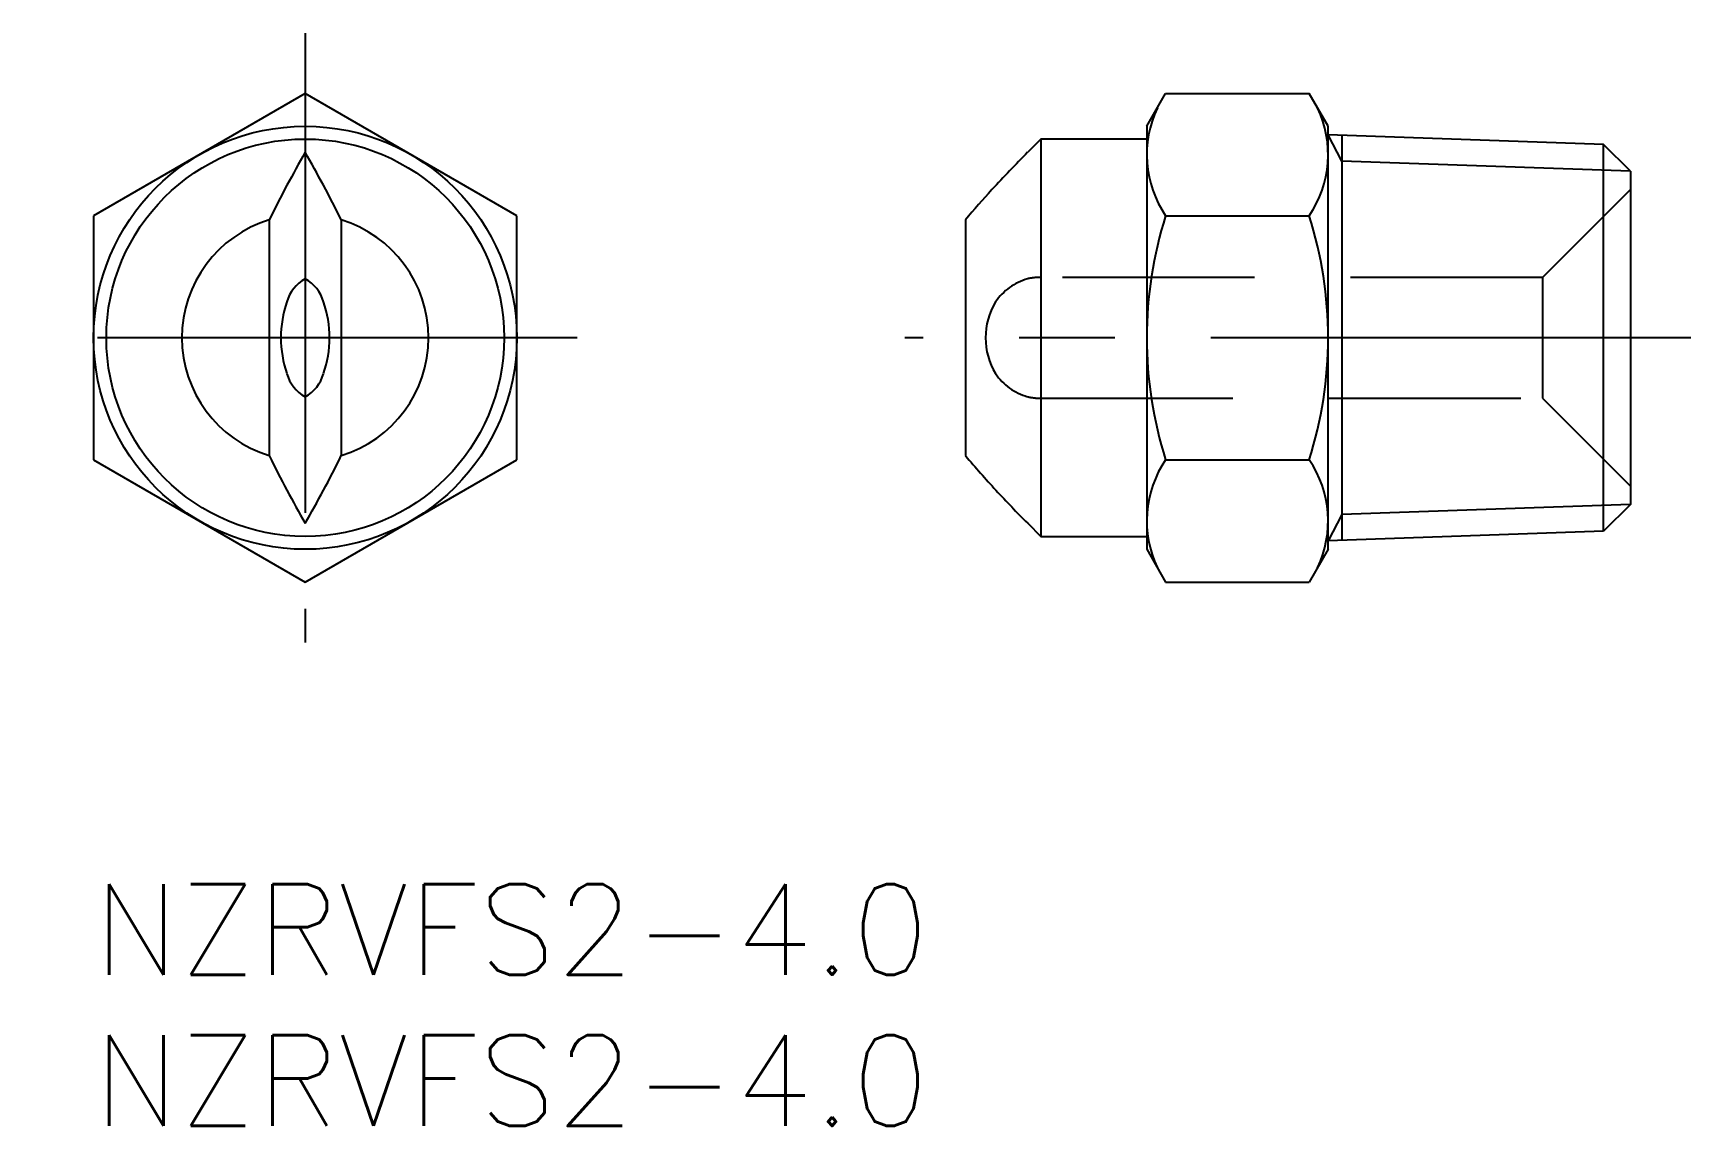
# Model space of a CAD drawing. Extents: x -2 to 52.8, y -8 to 28.2.
import ezdxf

# ---------------------------------------------------------------- set-up
doc = ezdxf.new("R2010")
doc.units = 0
doc.header["$LTSCALE"] = 0.5
doc.linetypes.add('CENTER', pattern=[50.8, 31.75, -6.35, 6.35, -6.35])
doc.linetypes.add('DASHED', pattern=[19.05, 12.7, -6.35])
for name, color, linetype in [('MSM_CENTER', 1, 'CENTER'), ('MSM_CONTINUOUS', 7, 'CONTINUOUS'), ('MSM_DASHED', 4, 'DASHED'), ('MSM_NARROW', 5, 'CONTINUOUS'), ('MSM_PART_NUMBER', 7, 'CONTINUOUS')]:
    doc.layers.add(name, color=color, linetype=linetype)
doc.styles.get("Standard").update_dxf_attribs({"font": 'txt.shx', "height": 3, "bigfont": 'bigfont.shx'})

msp = doc.modelspace()

# ---------------------------------------------------------------- linework, layer by layer
at = {"layer": 'MSM_CENTER'}
for p, q in [((7, 28.166), (7, 8)), ((16, 18.083), (-2, 18.083)), ((52.839, 18.083), (26.839, 18.083))]:
    msp.add_line(p, q, dxfattribs=at)
at = {"layer": 'MSM_CONTINUOUS'}
for p, q in [((7, 26.166), (0, 22.124)), ((14, 22.124), (7, 26.166)), ((34.839, 25.083), (35.464, 26.166)), ((35.464, 26.166), (40.214, 26.166)), ((40.839, 25.083), (40.214, 26.166)), ((34.839, 25.083), (34.839, 11.083)), ((40.839, 11.083), (40.839, 25.083)), ((49.952, 24.483), (40.839, 24.801)), ((41.292, 24.785), (41.292, 11.381)), ((31.339, 24.661), (30.9, 24.222)), ((34.839, 24.661), (31.339, 24.661)), ((31.339, 24.661), (31.339, 11.504)), ((49.952, 11.683), (49.952, 24.483)), ((50.839, 23.596), (49.952, 24.483)), ((50.839, 23.596), (50.839, 12.57)), ((0, 22.124), (0, 14.041)), ((5.81, 21.984), (5.81, 14.182)), ((8.19, 21.984), (8.19, 14.182)), ((14, 14.041), (14, 22.124)), ((28.839, 21.984), (28.839, 14.182)), ((35.464, 22.124), (40.214, 22.124)), ((0, 14.041), (7, 10)), ((7, 10), (14, 14.041)), ((35.464, 14.041), (40.214, 14.041)), ((50.839, 12.57), (49.952, 11.683)), ((30.9, 11.943), (31.339, 11.504)), ((49.952, 11.683), (40.839, 11.365)), ((31.339, 11.504), (34.839, 11.504)), ((34.839, 11.083), (35.464, 10)), ((40.839, 11.083), (40.214, 10)), ((35.464, 10), (40.214, 10))]:
    msp.add_line(p, q, dxfattribs=at)
for radius in [7, 6.578]:
    msp.add_circle((7, 18.083), radius, dxfattribs=at)
for centre, radius, start, end in [((38.417, 24.145), 3.578, 154.3842, 214.3842), ((37.261, 24.145), 3.578, 325.6158, 25.6158), ((95.916, -25.816), 102.029, 150.63077, 151.33272), ((-81.916, -25.816), 102.029, 28.66728, 29.36923), ((61.894, -6.539), 43.668, 135.216, 137.4587), ((39.176, 5.705), 37.125, 152.0093, 153.9932), ((-25.176, 5.705), 37.125, 26.0068, 27.9907), ((44.381, 9.207), 20.12, 136.7774, 140.5777), ((7, 18.083), 4.079, 106.963, 253.037), ((7, 18.083), 4.079, 286.963, 73.037), ((48.214, 18.083), 13.375, 162.412, 197.588), ((27.464, 18.083), 13.375, 342.412, 17.588), ((7.619, 18.919), 1.275, 119.0242, 164.0248), ((6.381, 18.919), 1.275, 15.9752, 60.9758), ((9.877, 18.083), 3.681, 161.1809, 198.8191), ((4.123, 18.083), 3.681, 341.1809, 18.8191), ((7.619, 17.246), 1.275, 195.9752, 240.9758), ((6.381, 17.246), 1.275, 299.0242, 344.0248), ((39.176, 30.46), 37.125, 206.0068, 207.9907), ((-25.176, 30.46), 37.125, 332.0093, 333.9932), ((64.7, 44.81), 47.16, 220.4997, 222.3556), ((38.417, 12.021), 3.578, 145.6158, 205.6158), ((37.261, 12.021), 3.578, 334.3842, 34.3842), ((95.916, 61.982), 102.029, 208.66728, 209.36923), ((-81.916, 61.982), 102.029, 330.63077, 331.33272), ((66.579, 47.275), 50.213, 222.9902, 224.72)]:
    msp.add_arc(centre, radius, start, end, dxfattribs=at)
at = {"layer": 'MSM_DASHED'}
for p, q in [((50.839, 22.993), (47.929, 20.083)), ((47.929, 20.083), (31.339, 20.083)), ((47.929, 20.083), (47.929, 16.083)), ((31.339, 16.083), (47.929, 16.083)), ((47.929, 16.083), (50.839, 13.173))]:
    msp.add_line(p, q, dxfattribs=at)
for centre, radius, start, end in [((31.423, 18.188), 1.919, 105.8353, 145.6714), ((31.339, 18.083), 2, 90, 102.6797), ((31.801, 18.083), 2.293, 148.8166, 211.1834), ((31.423, 17.978), 1.919, 214.3286, 254.1647), ((31.339, 18.083), 2, 257.3203, 270)]:
    msp.add_arc(centre, radius, start, end, dxfattribs=at)
at = {"layer": 'MSM_NARROW'}
for p, q in [((41.292, 23.929), (40.839, 24.801)), ((50.839, 23.596), (41.292, 23.929)), ((41.292, 12.237), (40.839, 11.365)), ((50.839, 12.57), (41.292, 12.237))]:
    msp.add_line(p, q, dxfattribs=at)

# ---------------------------------------------------------------- texts
at = {"layer": 'MSM_PART_NUMBER'}
for p in [(0, -3), (0, -8)]:
    msp.add_text('NZRVFS2-4.0', height=3, dxfattribs=at).set_placement(p)

doc.saveas('drawing.dxf')
